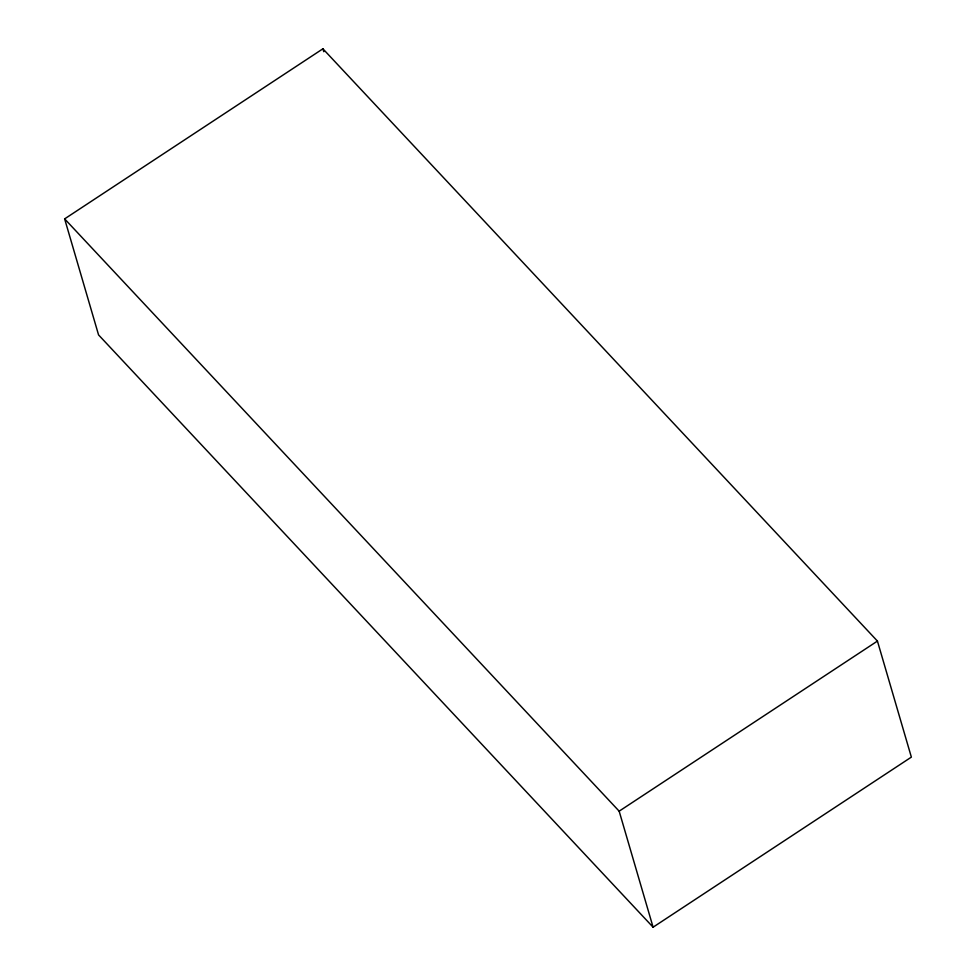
<?xml version="1.0" encoding="UTF-8"?>
<svg xmlns="http://www.w3.org/2000/svg" width="976" height="976" viewBox="0 0 976 976"><rect width="100%" height="100%" fill="white"/><g stroke="black" fill="none" stroke-linecap="round" stroke-linejoin="round"><path stroke-width="1.46" d="M64.636 218.88L322.91 48.8L877.436 641.086L911.364 757.12L653.09 927.2L98.564 334.914L64.636 218.88L619.162 811.178L653.09 927.2M619.162 811.178L877.436 641.086M322.91 48.8L323.764 51.704"/></g></svg>
